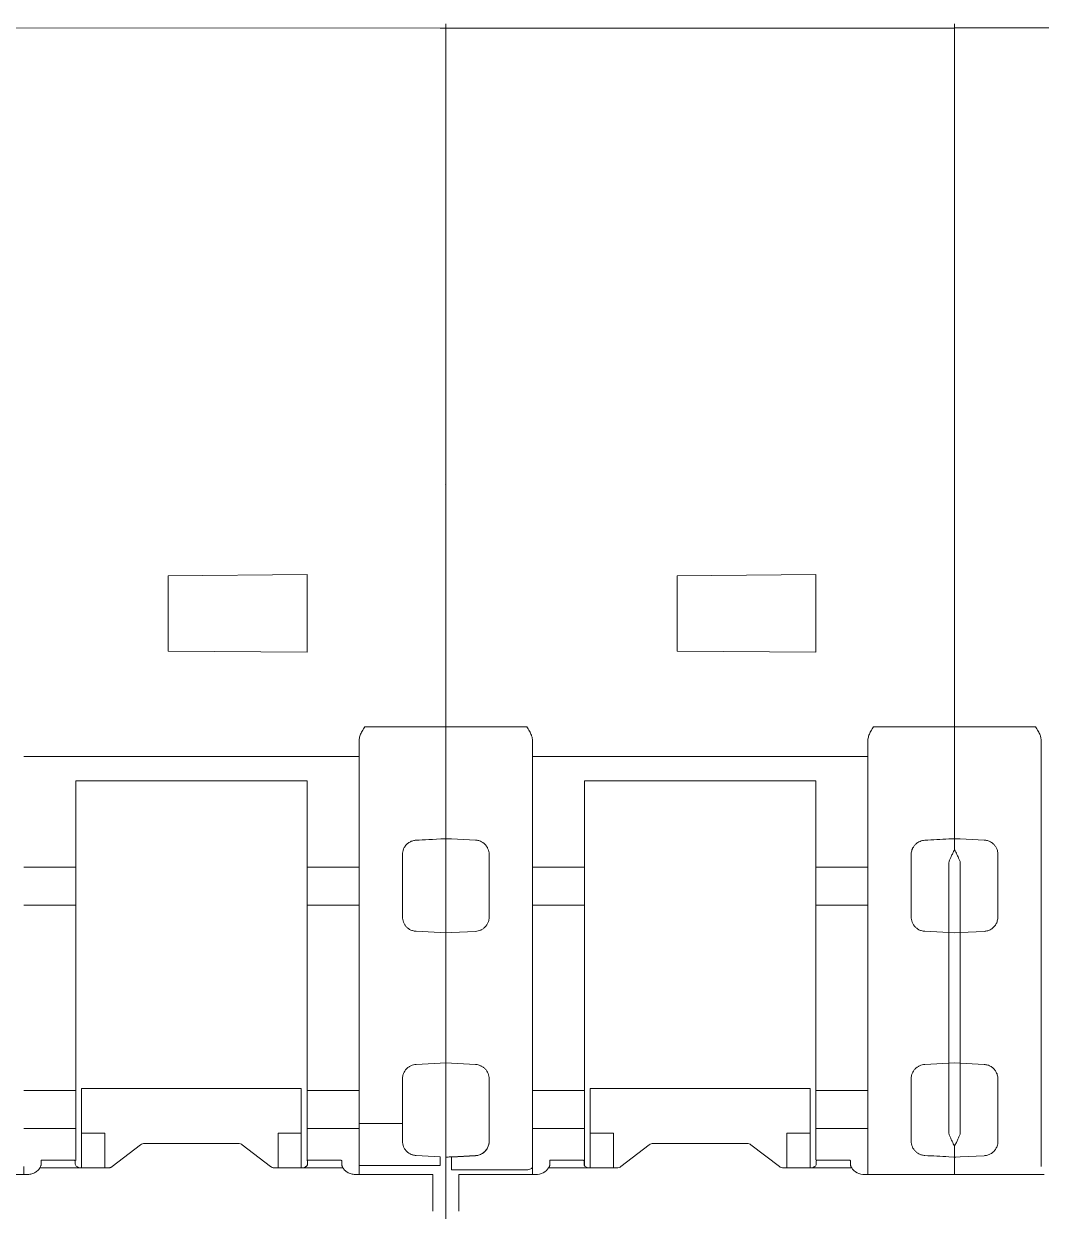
# Model space of a CAD drawing. Header units: millimetres. Extents: x 4137 to 6698, y 1400 to 3585.
# Drawn here: x 4396.55 to 4431.75, y 2351.55 to 2392.63 of the extents above; entities that cross this region are included whole.
import ezdxf

# ---------------------------------------------------------------- set-up
doc = ezdxf.new("R2010")
doc.units = ezdxf.units.MM
doc.layers.add('000-PI-Oprema', color=30, linetype='Continuous', lineweight=5)

msp = doc.modelspace()

# ---------------------------------------------------------------- linework, layer by layer
at = {"layer": '000-PI-Oprema', "color": 0, "lineweight": 0}
for p, q in [((4411.148, 2392.628), (4411.148, 2368.461)), ((4411.148, 2368.311), (4411.148, 2392.628)), ((4428.748, 2392.628), (4428.748, 2392.478)), ((4410.948, 2392.478), (4393.548, 2392.483)), ((4410.948, 2392.478), (4411.148, 2392.478)), ((4428.548, 2392.478), (4411.148, 2392.478)), ((4428.748, 2392.478), (4428.548, 2392.478)), ((4446.148, 2392.478), (4428.748, 2392.483)), ((4428.748, 2392.478), (4428.748, 2368.311)), ((4411.148, 2387.778), (4411.153, 2387.778)), ((4411.143, 2387.573), (4411.148, 2387.578)), ((4411.148, 2386.028), (4411.143, 2386.028)), ((4411.148, 2385.428), (4411.143, 2385.433)), ((4411.153, 2385.433), (4411.148, 2385.428)), ((4411.148, 2378.326), (4411.146, 2378.331)), ((4411.148, 2378.028), (4411.153, 2378.023)), ((4411.143, 2376.692), (4411.148, 2376.678)), ((4411.148, 2376.778), (4411.153, 2376.792)), ((4401.548, 2373.528), (4406.348, 2373.57)), ((4401.548, 2370.928), (4401.548, 2373.528)), ((4406.348, 2373.57), (4406.348, 2370.887)), ((4419.148, 2373.528), (4423.948, 2373.57)), ((4419.148, 2370.928), (4419.148, 2373.528)), ((4423.948, 2373.57), (4423.948, 2370.887)), ((4406.348, 2370.887), (4401.548, 2370.928)), ((4423.948, 2370.887), (4419.148, 2370.928)), ((4408.348, 2368.311), (4410.948, 2368.311)), ((4410.948, 2368.311), (4411.148, 2368.311)), ((4411.348, 2368.311), (4411.148, 2368.311)), ((4411.348, 2368.311), (4413.948, 2368.311)), ((4425.948, 2368.311), (4428.548, 2368.311)), ((4428.748, 2368.311), (4428.548, 2368.311)), ((4428.748, 2368.311), (4428.748, 2367.07)), ((4428.948, 2368.311), (4428.748, 2368.311)), ((4428.948, 2368.311), (4431.548, 2368.311)), ((4408.148, 2367.28), (4396.548, 2367.28)), ((4414.148, 2367.28), (4425.748, 2367.28)), ((4428.748, 2367.07), (4428.748, 2364.436)), ((4398.348, 2365.61), (4398.348, 2366.434)), ((4406.348, 2366.434), (4398.348, 2366.434)), ((4406.348, 2366.434), (4406.348, 2365.61)), ((4415.948, 2366.434), (4423.948, 2366.434)), ((4398.348, 2365.61), (4398.348, 2363.445)), ((4406.348, 2363.445), (4406.348, 2365.61)), ((4411.193, 2364.435), (4411.165, 2364.436)), ((4411.348, 2364.43), (4411.193, 2364.435)), ((4412.174, 2364.389), (4411.348, 2364.432)), ((4411.348, 2364.43), (4411.348, 2364.432)), ((4412.174, 2364.383), (4412.174, 2364.389)), ((4428.548, 2364.425), (4428.728, 2364.434)), ((4428.793, 2364.435), (4428.765, 2364.436)), ((4428.948, 2364.43), (4428.793, 2364.435)), ((4429.774, 2364.389), (4428.948, 2364.432)), ((4429.774, 2364.389), (4429.774, 2364.383)), ((4411.148, 2361.176), (4411.148, 2364.053)), ((4411.148, 2364.052), (4411.148, 2361.178)), ((4396.548, 2363.445), (4398.348, 2363.445)), ((4398.348, 2363.445), (4398.348, 2362.135)), ((4406.348, 2362.135), (4406.348, 2363.445)), ((4406.348, 2363.445), (4408.148, 2363.445)), ((4414.148, 2363.445), (4415.948, 2363.445)), ((4425.748, 2363.445), (4423.948, 2363.445)), ((4428.548, 2363.616), (4428.548, 2361.189)), ((4428.948, 2361.187), (4428.948, 2363.618)), ((4398.348, 2362.135), (4396.548, 2362.135)), ((4398.348, 2362.135), (4398.348, 2355.722)), ((4406.348, 2355.722), (4406.348, 2362.135)), ((4408.148, 2362.135), (4406.348, 2362.135)), ((4414.148, 2362.135), (4415.948, 2362.135)), ((4423.948, 2362.135), (4425.748, 2362.135)), ((4410.122, 2361.232), (4410.948, 2361.189)), ((4410.948, 2361.189), (4411.148, 2361.178)), ((4411.148, 2361.176), (4411.348, 2361.187)), ((4411.348, 2361.187), (4412.174, 2361.23)), ((4428.548, 2361.189), (4427.722, 2361.232)), ((4428.548, 2361.189), (4428.748, 2361.178)), ((4428.948, 2361.187), (4428.748, 2361.176)), ((4429.774, 2361.23), (4428.948, 2361.187)), ((4410.948, 2356.668), (4410.122, 2356.625)), ((4411.148, 2356.679), (4410.948, 2356.668)), ((4411.348, 2356.67), (4411.148, 2356.68)), ((4411.148, 2355.628), (4411.148, 2356.68)), ((4411.148, 2356.679), (4411.148, 2355.505)), ((4412.174, 2356.627), (4411.348, 2356.67)), ((4427.722, 2356.625), (4428.548, 2356.668)), ((4428.748, 2356.679), (4428.548, 2356.668)), ((4428.548, 2356.668), (4428.548, 2354.24)), ((4428.748, 2356.68), (4428.948, 2356.67)), ((4428.948, 2356.67), (4429.774, 2356.627)), ((4428.948, 2354.239), (4428.948, 2356.67)), ((4396.548, 2355.722), (4398.348, 2355.722)), ((4398.348, 2355.722), (4398.348, 2354.412)), ((4398.548, 2354.248), (4398.548, 2355.799)), ((4398.548, 2355.799), (4406.148, 2355.799)), ((4406.148, 2355.799), (4406.148, 2354.248)), ((4406.348, 2355.8), (4406.343, 2355.8)), ((4406.348, 2354.412), (4406.348, 2355.722)), ((4406.348, 2355.722), (4408.148, 2355.722)), ((4414.148, 2355.722), (4415.948, 2355.722)), ((4416.148, 2355.799), (4416.148, 2354.248)), ((4423.748, 2355.799), (4416.148, 2355.799)), ((4423.748, 2354.248), (4423.748, 2355.799)), ((4425.748, 2355.722), (4423.948, 2355.722)), ((4398.348, 2354.412), (4396.548, 2354.412)), ((4398.348, 2354.412), (4398.348, 2353.308)), ((4406.348, 2353.287), (4406.348, 2354.412)), ((4406.348, 2354.412), (4408.148, 2354.412)), ((4409.648, 2354.578), (4408.148, 2354.578)), ((4415.948, 2354.412), (4414.148, 2354.412)), ((4415.948, 2353.128), (4415.948, 2354.412)), ((4423.948, 2353.321), (4423.948, 2354.412)), ((4423.948, 2354.412), (4425.748, 2354.412)), ((4398.548, 2354.248), (4399.348, 2354.248)), ((4398.548, 2353.046), (4398.548, 2354.248)), ((4399.348, 2354.248), (4399.348, 2353.046)), ((4405.348, 2354.248), (4406.148, 2354.248)), ((4405.348, 2353.046), (4405.348, 2354.248)), ((4406.148, 2354.248), (4406.148, 2353.046)), ((4416.948, 2354.248), (4416.148, 2354.248)), ((4416.148, 2353.046), (4416.148, 2354.248)), ((4416.948, 2353.046), (4416.948, 2354.248)), ((4423.748, 2354.248), (4422.948, 2354.248)), ((4422.948, 2353.046), (4422.948, 2354.248)), ((4423.748, 2354.248), (4423.748, 2353.046)), ((4399.606, 2353.091), (4400.589, 2353.844)), ((4400.731, 2353.889), (4403.965, 2353.889)), ((4404.106, 2353.844), (4405.089, 2353.091)), ((4417.206, 2353.091), (4418.189, 2353.844)), ((4418.331, 2353.889), (4421.565, 2353.889)), ((4421.706, 2353.844), (4422.689, 2353.091)), ((4397.147, 2353.223), (4397.147, 2353.302)), ((4398.131, 2353.319), (4397.347, 2353.319)), ((4398.331, 2353.302), (4398.331, 2353.223)), ((4406.365, 2353.223), (4406.365, 2353.302)), ((4407.348, 2353.319), (4406.565, 2353.319)), ((4407.548, 2353.302), (4407.548, 2353.223)), ((4408.148, 2352.828), (4408.148, 2353.251)), ((4410.122, 2353.475), (4410.948, 2353.432)), ((4411.165, 2353.42), (4412.174, 2353.473)), ((4411.348, 2353.424), (4411.348, 2353.426)), ((4412.174, 2353.468), (4412.174, 2353.473)), ((4414.747, 2353.223), (4414.747, 2353.302)), ((4415.731, 2353.319), (4414.947, 2353.319)), ((4415.931, 2353.302), (4415.931, 2353.223)), ((4423.965, 2353.302), (4423.965, 2353.223)), ((4424.948, 2353.319), (4424.165, 2353.319)), ((4425.148, 2353.302), (4425.148, 2353.223)), ((4425.748, 2352.828), (4425.748, 2353.251)), ((4428.728, 2353.422), (4428.548, 2353.432)), ((4428.748, 2353.421), (4428.748, 2352.817)), ((4428.793, 2353.421), (4428.948, 2353.426)), ((4428.948, 2353.424), (4429.774, 2353.468)), ((4428.948, 2353.426), (4428.948, 2353.424)), ((4390.448, 2352.817), (4396.647, 2352.817)), ((4396.548, 2353.099), (4396.548, 2352.817)), ((4397.106, 2353.046), (4398.531, 2353.046)), ((4399.465, 2353.046), (4398.531, 2353.046)), ((4406.165, 2353.046), (4405.231, 2353.046)), ((4407.59, 2353.046), (4406.165, 2353.046)), ((4408.048, 2352.817), (4410.698, 2352.817)), ((4410.948, 2353.132), (4408.148, 2353.132)), ((4410.698, 2352.817), (4410.698, 2352.204)), ((4413.948, 2352.977), (4411.348, 2352.977)), ((4411.598, 2352.204), (4411.598, 2352.817)), ((4411.598, 2352.817), (4414.247, 2352.817)), ((4414.148, 2353.099), (4414.148, 2352.817)), ((4416.131, 2353.046), (4414.706, 2353.046)), ((4416.131, 2353.046), (4417.065, 2353.046)), ((4422.831, 2353.046), (4423.765, 2353.046)), ((4425.19, 2353.046), (4423.765, 2353.046)), ((4425.648, 2352.817), (4431.847, 2352.817))]:
    msp.add_line(p, q, dxfattribs=at)
at = {"layer": '000-PI-Oprema', "color": 0, "lineweight": 0, "flags": 128}
msp.add_lwpolyline([(4414.148, 2353.099), (4414.144, 2353.075), (4414.132, 2353.052), (4414.114, 2353.031), (4414.089, 2353.013), (4414.059, 2352.997), (4414.024, 2352.986), (4413.987, 2352.979), (4413.948, 2352.977)], dxfattribs=at)
at = {"layer": '000-PI-Oprema', "color": 0, "lineweight": 0}
for points, knots in [([(4411.148, 2392.628), (4411.148, 2392.627), (4411.148, 2392.626), (4411.148, 2392.61), (4411.148, 2392.582), (4411.148, 2392.538), (4411.148, 2392.498), (4411.148, 2392.478)], [0, 0, 0, 0, 0.169382, 0.332374, 0.500748, 0.7482, 1, 1, 1, 1]), ([(4428.748, 2392.578), (4428.748, 2392.574), (4428.748, 2392.569), (4428.748, 2392.5), (4428.748, 2392.483)], [0, 0, 0, 0, 0.751055, 1, 1, 1, 1]), ([(4408.148, 2367.821), (4408.149, 2367.842), (4408.151, 2367.886), (4408.165, 2367.952), (4408.187, 2368.018), (4408.216, 2368.085), (4408.267, 2368.184), (4408.314, 2368.259), (4408.348, 2368.311)], [0, 0, 0, 0, 0.117336, 0.242611, 0.377617, 0.505972, 0.652001, 1, 1, 1, 1]), ([(4411.148, 2368.311), (4411.148, 2368.279), (4411.148, 2368.215), (4411.148, 2368.119), (4411.148, 2368.024), (4411.148, 2367.897), (4411.148, 2367.741), (4411.148, 2367.565), (4411.148, 2367.405), (4411.148, 2367.268), (4411.148, 2367.152), (4411.148, 2367.097), (4411.148, 2367.07)], [0, 0, 0, 0, 0.061391, 0.122427, 0.18342, 0.24468, 0.372209, 0.500076, 0.627605, 0.755472, 0.877481, 1, 1, 1, 1]), ([(4411.148, 2367.07), (4411.148, 2367.083), (4411.148, 2367.109), (4411.148, 2367.157), (4411.148, 2367.209), (4411.148, 2367.289), (4411.148, 2367.405), (4411.148, 2367.564), (4411.148, 2367.741), (4411.148, 2367.927), (4411.148, 2368.118), (4411.148, 2368.247), (4411.148, 2368.311)], [0, 0, 0, 0, 0.061391, 0.122427, 0.18342, 0.24468, 0.372209, 0.500076, 0.627605, 0.755472, 0.877481, 1, 1, 1, 1]), ([(4413.948, 2368.311), (4413.981, 2368.259), (4414.028, 2368.184), (4414.08, 2368.085), (4414.113, 2368.007), (4414.141, 2367.921), (4414.146, 2367.853), (4414.148, 2367.821)], [0, 0, 0, 0, 0.350015, 0.493309, 0.624855, 0.821183, 1, 1, 1, 1]), ([(4425.748, 2367.821), (4425.749, 2367.842), (4425.751, 2367.886), (4425.765, 2367.952), (4425.787, 2368.018), (4425.816, 2368.086), (4425.867, 2368.184), (4425.914, 2368.259), (4425.948, 2368.311)], [0, 0, 0, 0, 0.117446, 0.242847, 0.378002, 0.506391, 0.652474, 1, 1, 1, 1]), ([(4431.548, 2368.311), (4431.581, 2368.258), (4431.628, 2368.184), (4431.68, 2368.084), (4431.713, 2368.007), (4431.741, 2367.92), (4431.746, 2367.853), (4431.748, 2367.821)], [0, 0, 0, 0, 0.350596, 0.493868, 0.625405, 0.821427, 1, 1, 1, 1]), ([(4408.148, 2367.667), (4408.148, 2367.677), (4408.148, 2367.696), (4408.148, 2367.733), (4408.148, 2367.774), (4408.148, 2367.806), (4408.148, 2367.821)], [0, 0, 0, 0, 0.251193, 0.5, 0.748807, 1, 1, 1, 1]), ([(4408.148, 2364.606), (4408.148, 2364.689), (4408.148, 2364.856), (4408.148, 2365.097), (4408.148, 2365.332), (4408.148, 2365.559), (4408.148, 2365.779), (4408.148, 2365.992), (4408.148, 2366.198), (4408.148, 2366.462), (4408.148, 2366.771), (4408.148, 2367.108), (4408.148, 2367.411), (4408.148, 2367.582), (4408.148, 2367.667)], [0, 0, 0, 0, 0.062754, 0.125301, 0.187708, 0.250043, 0.312375, 0.374772, 0.437302, 0.500033, 0.625237, 0.749935, 0.874674, 1, 1, 1, 1]), ([(4414.148, 2367.667), (4414.148, 2367.627), (4414.148, 2367.546), (4414.148, 2367.415), (4414.148, 2367.275), (4414.148, 2367.128), (4414.148, 2366.972), (4414.148, 2366.807), (4414.148, 2366.635), (4414.148, 2366.394), (4414.148, 2366.076), (4414.148, 2365.664), (4414.148, 2365.227), (4414.148, 2364.914), (4414.148, 2364.757)], [0, 0, 0, 0, 0.062736, 0.125281, 0.187695, 0.250043, 0.312387, 0.374792, 0.437318, 0.500031, 0.625212, 0.749931, 0.874692, 1, 1, 1, 1]), ([(4425.748, 2367.667), (4425.748, 2367.677), (4425.748, 2367.696), (4425.748, 2367.733), (4425.748, 2367.774), (4425.748, 2367.806), (4425.748, 2367.821)], [0, 0, 0, 0, 0.251193, 0.5, 0.748807, 1, 1, 1, 1]), ([(4425.748, 2364.606), (4425.748, 2364.689), (4425.748, 2364.856), (4425.748, 2365.097), (4425.748, 2365.332), (4425.748, 2365.559), (4425.748, 2365.779), (4425.748, 2365.992), (4425.748, 2366.198), (4425.748, 2366.462), (4425.748, 2366.771), (4425.748, 2367.108), (4425.748, 2367.411), (4425.748, 2367.582), (4425.748, 2367.667)], [0, 0, 0, 0, 0.062754, 0.125301, 0.187708, 0.250043, 0.312375, 0.374772, 0.437302, 0.500033, 0.625237, 0.749935, 0.874674, 1, 1, 1, 1]), ([(4431.748, 2367.821), (4431.748, 2367.806), (4431.748, 2367.774), (4431.748, 2367.733), (4431.748, 2367.696), (4431.748, 2367.677), (4431.748, 2367.667)], [0, 0, 0, 0, 0.251193, 0.5, 0.748807, 1, 1, 1, 1]), ([(4431.748, 2367.667), (4431.748, 2367.627), (4431.748, 2367.546), (4431.748, 2367.415), (4431.748, 2367.275), (4431.748, 2367.128), (4431.748, 2366.972), (4431.748, 2366.807), (4431.748, 2366.635), (4431.748, 2366.394), (4431.748, 2366.076), (4431.748, 2365.664), (4431.748, 2365.227), (4431.748, 2364.914), (4431.748, 2364.757)], [0, 0, 0, 0, 0.062736, 0.125281, 0.187695, 0.250043, 0.312387, 0.374792, 0.437318, 0.500031, 0.625212, 0.749931, 0.874692, 1, 1, 1, 1]), ([(4411.148, 2367.07), (4411.148, 2367.033), (4411.148, 2366.959), (4411.148, 2366.839), (4411.148, 2366.713), (4411.148, 2366.579), (4411.148, 2366.437), (4411.148, 2366.288), (4411.148, 2366.132), (4411.148, 2365.914), (4411.148, 2365.626), (4411.148, 2365.254), (4411.148, 2364.858), (4411.148, 2364.576), (4411.148, 2364.434)], [0, 0, 0, 0, 0.062728, 0.125272, 0.18769, 0.250045, 0.312396, 0.374803, 0.437328, 0.500029, 0.625194, 0.749922, 0.874696, 1, 1, 1, 1]), ([(4411.148, 2364.436), (4411.148, 2364.507), (4411.148, 2364.65), (4411.148, 2364.856), (4411.148, 2365.057), (4411.148, 2365.252), (4411.148, 2365.44), (4411.148, 2365.623), (4411.148, 2365.799), (4411.148, 2366.026), (4411.148, 2366.292), (4411.148, 2366.582), (4411.148, 2366.845), (4411.148, 2366.995), (4411.148, 2367.07)], [0, 0, 0, 0, 0.062728, 0.125271, 0.18769, 0.250045, 0.312396, 0.374804, 0.437328, 0.500029, 0.625194, 0.749922, 0.874696, 1, 1, 1, 1]), ([(4415.948, 2366.434), (4415.948, 2366.393), (4415.948, 2366.31), (4415.948, 2366.192), (4415.948, 2366.079), (4415.948, 2365.936), (4415.948, 2365.771), (4415.948, 2365.663), (4415.948, 2365.61)], [0, 0, 0, 0, 0.125424, 0.250193, 0.374902, 0.500146, 0.749703, 1, 1, 1, 1]), ([(4423.948, 2365.61), (4423.948, 2365.636), (4423.948, 2365.688), (4423.948, 2365.776), (4423.948, 2365.87), (4423.948, 2366.005), (4423.948, 2366.189), (4423.948, 2366.353), (4423.948, 2366.434)], [0, 0, 0, 0, 0.125424, 0.250193, 0.374902, 0.500146, 0.749703, 1, 1, 1, 1]), ([(4423.948, 2363.445), (4423.948, 2363.516), (4423.948, 2363.658), (4423.948, 2363.864), (4423.948, 2364.065), (4423.948, 2364.261), (4423.948, 2364.451), (4423.948, 2364.697), (4423.948, 2364.989), (4423.948, 2365.317), (4423.948, 2365.512), (4423.948, 2365.61)], [0, 0, 0, 0, 0.083508, 0.166833, 0.25006, 0.333277, 0.416572, 0.500032, 0.666688, 0.83311, 1, 1, 1, 1]), ([(4414.148, 2364.757), (4414.148, 2364.693), (4414.148, 2364.566), (4414.148, 2364.367), (4414.148, 2364.165), (4414.148, 2363.957), (4414.148, 2363.745), (4414.148, 2363.528), (4414.148, 2363.306), (4414.148, 2363.155), (4414.148, 2363.08)], [0, 0, 0, 0, 0.12575, 0.250858, 0.375537, 0.5, 0.624463, 0.749142, 0.87425, 1, 1, 1, 1]), ([(4431.748, 2364.757), (4431.748, 2364.693), (4431.748, 2364.566), (4431.748, 2364.367), (4431.748, 2364.165), (4431.748, 2363.957), (4431.748, 2363.745), (4431.748, 2363.528), (4431.748, 2363.306), (4431.748, 2363.155), (4431.748, 2363.08)], [0, 0, 0, 0, 0.12575, 0.250858, 0.375537, 0.5, 0.624463, 0.749142, 0.87425, 1, 1, 1, 1]), ([(4408.148, 2363.212), (4408.148, 2363.283), (4408.148, 2363.425), (4408.148, 2363.633), (4408.148, 2363.837), (4408.148, 2364.037), (4408.148, 2364.231), (4408.148, 2364.422), (4408.148, 2364.544), (4408.148, 2364.606)], [0, 0, 0, 0, 0.143512, 0.28637, 0.428834, 0.571166, 0.71363, 0.856488, 1, 1, 1, 1]), ([(4410.122, 2364.382), (4410.103, 2364.38), (4410.066, 2364.377), (4410.01, 2364.364), (4409.954, 2364.345), (4409.9, 2364.318), (4409.847, 2364.284), (4409.792, 2364.237), (4409.735, 2364.17), (4409.686, 2364.083), (4409.654, 2363.984), (4409.65, 2363.916), (4409.648, 2363.882)], [0, 0, 0, 0, 0.067869, 0.138425, 0.211987, 0.288836, 0.369219, 0.453352, 0.573685, 0.721104, 0.860335, 1, 1, 1, 1]), ([(4412.174, 2364.389), (4412.193, 2364.388), (4412.232, 2364.384), (4412.289, 2364.371), (4412.355, 2364.347), (4412.427, 2364.309), (4412.5, 2364.249), (4412.563, 2364.175), (4412.61, 2364.088), (4412.642, 2363.993), (4412.646, 2363.925), (4412.648, 2363.891)], [0, 0, 0, 0, 0.071618, 0.143308, 0.216363, 0.334035, 0.455285, 0.587191, 0.721903, 0.860899, 1, 1, 1, 1]), ([(4425.748, 2363.212), (4425.748, 2363.283), (4425.748, 2363.425), (4425.748, 2363.633), (4425.748, 2363.837), (4425.748, 2364.037), (4425.748, 2364.231), (4425.748, 2364.422), (4425.748, 2364.544), (4425.748, 2364.606)], [0, 0, 0, 0, 0.143512, 0.28637, 0.428834, 0.571166, 0.71363, 0.856488, 1, 1, 1, 1]), ([(4427.248, 2363.882), (4427.249, 2363.905), (4427.25, 2363.95), (4427.264, 2364.017), (4427.29, 2364.09), (4427.333, 2364.168), (4427.396, 2364.242), (4427.47, 2364.302), (4427.55, 2364.344), (4427.635, 2364.373), (4427.693, 2364.379), (4427.722, 2364.382)], [0, 0, 0, 0, 0.093221, 0.185813, 0.279137, 0.41434, 0.546905, 0.668022, 0.785627, 0.893606, 1, 1, 1, 1]), ([(4430.248, 2363.891), (4430.247, 2363.914), (4430.245, 2363.959), (4430.231, 2364.025), (4430.205, 2364.098), (4430.163, 2364.175), (4430.093, 2364.257), (4430.001, 2364.327), (4429.89, 2364.375), (4429.811, 2364.385), (4429.774, 2364.389)], [0, 0, 0, 0, 0.092601, 0.18543, 0.278489, 0.413813, 0.545287, 0.709927, 0.860804, 1, 1, 1, 1]), ([(4409.648, 2363.882), (4409.648, 2363.817), (4409.648, 2363.685), (4409.648, 2363.484), (4409.648, 2363.347), (4409.648, 2363.279)], [0, 0, 0, 0, 0.333419, 0.666581, 1, 1, 1, 1]), ([(4428.548, 2363.616), (4428.56, 2363.648), (4428.588, 2363.717), (4428.634, 2363.823), (4428.688, 2363.94), (4428.727, 2364.013), (4428.748, 2364.052)], [0, 0, 0, 0, 0.193415, 0.424448, 0.693252, 1, 1, 1, 1]), ([(4428.948, 2363.618), (4428.935, 2363.65), (4428.91, 2363.713), (4428.871, 2363.804), (4428.831, 2363.891), (4428.79, 2363.976), (4428.762, 2364.027), (4428.748, 2364.053)], [0, 0, 0, 0, 0.194202, 0.390464, 0.589612, 0.792498, 1, 1, 1, 1]), ([(4415.948, 2363.445), (4415.948, 2363.396), (4415.948, 2363.298), (4415.948, 2363.082), (4415.948, 2362.843), (4415.948, 2362.598), (4415.948, 2362.378), (4415.948, 2362.213), (4415.948, 2362.157), (4415.948, 2362.135)], [0, 0, 0, 0, 0.150243, 0.300485, 0.450729, 0.600973, 0.751216, 0.901461, 1, 1, 1, 1]), ([(4423.948, 2363.445), (4423.948, 2363.396), (4423.948, 2363.298), (4423.948, 2363.082), (4423.948, 2362.843), (4423.948, 2362.598), (4423.948, 2362.378), (4423.948, 2362.213), (4423.948, 2362.157), (4423.948, 2362.135)], [0, 0, 0, 0, 0.150243, 0.300485, 0.450729, 0.600973, 0.751216, 0.901461, 1, 1, 1, 1]), ([(4408.148, 2354.645), (4408.148, 2354.759), (4408.148, 2354.987), (4408.148, 2355.332), (4408.148, 2355.68), (4408.148, 2356.031), (4408.148, 2356.384), (4408.148, 2356.981), (4408.148, 2357.828), (4408.148, 2358.928), (4408.148, 2360.028), (4408.148, 2360.995), (4408.148, 2361.827), (4408.148, 2362.527), (4408.148, 2362.983), (4408.148, 2363.212)], [0, 0, 0, 0, 0.041431, 0.082793, 0.124119, 0.165441, 0.206793, 0.248207, 0.374079, 0.500012, 0.625883, 0.751817, 0.834548, 0.917188, 1, 1, 1, 1]), ([(4409.648, 2363.279), (4409.648, 2363.177), (4409.648, 2362.974), (4409.648, 2362.667), (4409.648, 2362.357), (4409.648, 2362.046), (4409.648, 2361.836), (4409.648, 2361.731)], [0, 0, 0, 0, 0.200123, 0.400061, 0.599939, 0.799877, 1, 1, 1, 1]), ([(4412.648, 2361.73), (4412.648, 2361.849), (4412.648, 2362.088), (4412.648, 2362.443), (4412.648, 2362.796), (4412.648, 2363.028), (4412.648, 2363.145)], [0, 0, 0, 0, 0.2501, 0.5, 0.7499, 1, 1, 1, 1]), ([(4414.148, 2363.08), (4414.148, 2362.969), (4414.148, 2362.748), (4414.148, 2362.412), (4414.148, 2362.074), (4414.148, 2361.734), (4414.148, 2361.392), (4414.148, 2360.813), (4414.148, 2359.993), (4414.148, 2358.929), (4414.148, 2357.864), (4414.148, 2356.928), (4414.148, 2356.122), (4414.148, 2355.443), (4414.148, 2354.999), (4414.148, 2354.777)], [0, 0, 0, 0, 0.041447, 0.082829, 0.124176, 0.16552, 0.206891, 0.248321, 0.374134, 0.500011, 0.625824, 0.751702, 0.834467, 0.91715, 1, 1, 1, 1]), ([(4425.748, 2354.645), (4425.748, 2354.759), (4425.748, 2354.987), (4425.748, 2355.332), (4425.748, 2355.68), (4425.748, 2356.031), (4425.748, 2356.384), (4425.748, 2356.981), (4425.748, 2357.828), (4425.748, 2358.928), (4425.748, 2360.028), (4425.748, 2360.995), (4425.748, 2361.827), (4425.748, 2362.527), (4425.748, 2362.983), (4425.748, 2363.212)], [0, 0, 0, 0, 0.041431, 0.082793, 0.124119, 0.165441, 0.206793, 0.248207, 0.374079, 0.500012, 0.625883, 0.751817, 0.834548, 0.917188, 1, 1, 1, 1]), ([(4431.748, 2363.08), (4431.748, 2362.969), (4431.748, 2362.748), (4431.748, 2362.412), (4431.748, 2362.074), (4431.748, 2361.734), (4431.748, 2361.392), (4431.748, 2360.813), (4431.748, 2359.993), (4431.748, 2358.929), (4431.748, 2357.864), (4431.748, 2356.928), (4431.748, 2356.122), (4431.748, 2355.443), (4431.748, 2354.999), (4431.748, 2354.777)], [0, 0, 0, 0, 0.041447, 0.082829, 0.124176, 0.16552, 0.206891, 0.248321, 0.374134, 0.500011, 0.625824, 0.751702, 0.834467, 0.91715, 1, 1, 1, 1]), ([(4415.948, 2362.135), (4415.948, 2362.051), (4415.948, 2361.884), (4415.948, 2361.629), (4415.948, 2361.372), (4415.948, 2361.112), (4415.948, 2360.849), (4415.948, 2360.402), (4415.948, 2359.762), (4415.948, 2358.929), (4415.948, 2358.095), (4415.948, 2357.366), (4415.948, 2356.744), (4415.948, 2356.225), (4415.948, 2355.89), (4415.948, 2355.722)], [0, 0, 0, 0, 0.041319, 0.082538, 0.123706, 0.164869, 0.206076, 0.247373, 0.373654, 0.500018, 0.626299, 0.752662, 0.835118, 0.917437, 1, 1, 1, 1]), ([(4423.948, 2362.135), (4423.948, 2361.127), (4423.948, 2360.028), (4423.948, 2357.829), (4423.948, 2356.73), (4423.948, 2355.722)], [0, 0, 0, 0, 0.5, 0.5, 1, 1, 1, 1]), ([(4410.122, 2361.232), (4410.101, 2361.234), (4410.059, 2361.238), (4409.998, 2361.253), (4409.929, 2361.279), (4409.856, 2361.321), (4409.784, 2361.384), (4409.725, 2361.458), (4409.681, 2361.544), (4409.653, 2361.636), (4409.649, 2361.699), (4409.648, 2361.731)], [0, 0, 0, 0, 0.082209, 0.16366, 0.245689, 0.369303, 0.493372, 0.618767, 0.744744, 0.872104, 1, 1, 1, 1]), ([(4412.648, 2361.73), (4412.647, 2361.708), (4412.645, 2361.666), (4412.633, 2361.603), (4412.61, 2361.532), (4412.57, 2361.457), (4412.511, 2361.382), (4412.439, 2361.319), (4412.357, 2361.273), (4412.268, 2361.24), (4412.205, 2361.234), (4412.174, 2361.23)], [0, 0, 0, 0, 0.085507, 0.170147, 0.255273, 0.381189, 0.506725, 0.630753, 0.754527, 0.877113, 1, 1, 1, 1]), ([(4427.722, 2361.232), (4427.701, 2361.234), (4427.659, 2361.238), (4427.598, 2361.253), (4427.529, 2361.279), (4427.456, 2361.321), (4427.384, 2361.384), (4427.325, 2361.458), (4427.281, 2361.544), (4427.253, 2361.636), (4427.249, 2361.699), (4427.248, 2361.731)], [0, 0, 0, 0, 0.082209, 0.16366, 0.245689, 0.369303, 0.493372, 0.618767, 0.744744, 0.872104, 1, 1, 1, 1]), ([(4429.774, 2361.23), (4429.794, 2361.232), (4429.835, 2361.236), (4429.896, 2361.251), (4429.955, 2361.273), (4430.011, 2361.303), (4430.063, 2361.339), (4430.122, 2361.394), (4430.183, 2361.475), (4430.237, 2361.593), (4430.244, 2361.682), (4430.248, 2361.73)], [0, 0, 0, 0, 0.080411, 0.161533, 0.243405, 0.326066, 0.409552, 0.493901, 0.642123, 0.810797, 1, 1, 1, 1]), ([(4411.148, 2361.178), (4411.148, 2361.072), (4411.148, 2360.86), (4411.148, 2360.54), (4411.148, 2360.219), (4411.148, 2359.897), (4411.148, 2359.575), (4411.148, 2359.252), (4411.148, 2358.848), (4411.148, 2358.363), (4411.148, 2357.799), (4411.148, 2357.236), (4411.148, 2356.865), (4411.148, 2356.679)], [0, 0, 0, 0, 0.071572, 0.143012, 0.214372, 0.285701, 0.357051, 0.428472, 0.500015, 0.625079, 0.749917, 0.8748, 1, 1, 1, 1]), ([(4411.148, 2356.68), (4411.148, 2356.787), (4411.148, 2356.999), (4411.148, 2357.318), (4411.148, 2357.639), (4411.148, 2357.96), (4411.148, 2358.282), (4411.148, 2358.605), (4411.148, 2359.009), (4411.148, 2359.494), (4411.148, 2360.057), (4411.148, 2360.619), (4411.148, 2360.991), (4411.148, 2361.176)], [0, 0, 0, 0, 0.071572, 0.143012, 0.214372, 0.285701, 0.357051, 0.428472, 0.500015, 0.625079, 0.749917, 0.8748, 1, 1, 1, 1]), ([(4428.548, 2361.189), (4428.548, 2361.082), (4428.548, 2360.868), (4428.548, 2360.547), (4428.548, 2360.224), (4428.548, 2359.901), (4428.548, 2359.578), (4428.548, 2359.253), (4428.548, 2358.847), (4428.548, 2358.36), (4428.548, 2357.794), (4428.548, 2357.229), (4428.548, 2356.855), (4428.548, 2356.668)], [0, 0, 0, 0, 0.071556, 0.142997, 0.214365, 0.285706, 0.357065, 0.428486, 0.500013, 0.625062, 0.749916, 0.874816, 1, 1, 1, 1]), ([(4409.648, 2356.125), (4409.648, 2356.147), (4409.65, 2356.189), (4409.663, 2356.252), (4409.686, 2356.323), (4409.725, 2356.398), (4409.784, 2356.473), (4409.856, 2356.536), (4409.938, 2356.582), (4410.028, 2356.615), (4410.09, 2356.621), (4410.122, 2356.625)], [0, 0, 0, 0, 0.085573, 0.170275, 0.255463, 0.381339, 0.506835, 0.630803, 0.754517, 0.877108, 1, 1, 1, 1]), ([(4412.174, 2356.627), (4412.195, 2356.625), (4412.237, 2356.621), (4412.298, 2356.606), (4412.366, 2356.579), (4412.439, 2356.537), (4412.511, 2356.475), (4412.571, 2356.4), (4412.614, 2356.315), (4412.643, 2356.223), (4412.646, 2356.159), (4412.648, 2356.127)], [0, 0, 0, 0, 0.082205, 0.163652, 0.245679, 0.369354, 0.493482, 0.618917, 0.744935, 0.872201, 1, 1, 1, 1]), ([(4427.248, 2356.125), (4427.248, 2356.147), (4427.25, 2356.189), (4427.263, 2356.252), (4427.286, 2356.323), (4427.325, 2356.398), (4427.384, 2356.473), (4427.456, 2356.536), (4427.538, 2356.582), (4427.628, 2356.615), (4427.69, 2356.621), (4427.722, 2356.625)], [0, 0, 0, 0, 0.085573, 0.170275, 0.255463, 0.381339, 0.506835, 0.630803, 0.754517, 0.877108, 1, 1, 1, 1]), ([(4430.248, 2356.127), (4430.247, 2356.152), (4430.245, 2356.199), (4430.229, 2356.267), (4430.207, 2356.328), (4430.178, 2356.383), (4430.146, 2356.432), (4430.094, 2356.492), (4430.013, 2356.557), (4429.898, 2356.611), (4429.815, 2356.621), (4429.774, 2356.627)], [0, 0, 0, 0, 0.097376, 0.189595, 0.276665, 0.358598, 0.435408, 0.507112, 0.674555, 0.83875, 1, 1, 1, 1]), ([(4409.648, 2356.125), (4409.648, 2356.021), (4409.648, 2355.811), (4409.648, 2355.5), (4409.648, 2355.19), (4409.648, 2354.882), (4409.648, 2354.679), (4409.648, 2354.578)], [0, 0, 0, 0, 0.200123, 0.400061, 0.599939, 0.799877, 1, 1, 1, 1]), ([(4412.648, 2354.712), (4412.648, 2354.828), (4412.648, 2355.061), (4412.648, 2355.414), (4412.648, 2355.769), (4412.648, 2356.008), (4412.648, 2356.127)], [0, 0, 0, 0, 0.2501, 0.5, 0.7499, 1, 1, 1, 1]), ([(4411.148, 2353.803), (4411.148, 2353.803), (4411.148, 2354.13), (4411.148, 2354.513), (4411.148, 2355.002), (4411.148, 2355.356), (4411.148, 2355.586), (4411.148, 2355.614), (4411.148, 2355.628)], [0, 0, 0, 0, 0.008736, 0.206989, 0.405242, 0.603494, 0.801747, 1, 1, 1, 1]), ([(4415.948, 2355.722), (4415.948, 2355.7), (4415.948, 2355.644), (4415.948, 2355.479), (4415.948, 2355.259), (4415.948, 2355.014), (4415.948, 2354.774), (4415.948, 2354.559), (4415.948, 2354.461), (4415.948, 2354.412)], [0, 0, 0, 0, 0.098539, 0.248784, 0.399027, 0.54927, 0.699515, 0.849757, 1, 1, 1, 1]), ([(4423.948, 2355.722), (4423.948, 2355.7), (4423.948, 2355.644), (4423.948, 2355.479), (4423.948, 2355.259), (4423.948, 2355.014), (4423.948, 2354.774), (4423.948, 2354.559), (4423.948, 2354.461), (4423.948, 2354.412)], [0, 0, 0, 0, 0.098539, 0.248784, 0.399027, 0.54927, 0.699515, 0.849757, 1, 1, 1, 1]), ([(4411.148, 2355.528), (4411.148, 2355.514), (4411.148, 2355.486), (4411.148, 2355.264), (4411.148, 2354.916), (4411.148, 2354.459), (4411.148, 2354.076), (4411.148, 2353.805)], [0, 0, 0, 0, 0.201961, 0.403921, 0.605881, 0.807842, 1, 1, 1, 1]), ([(4408.148, 2353.251), (4408.148, 2353.313), (4408.148, 2353.435), (4408.148, 2353.626), (4408.148, 2353.82), (4408.148, 2354.02), (4408.148, 2354.223), (4408.148, 2354.432), (4408.148, 2354.574), (4408.148, 2354.645)], [0, 0, 0, 0, 0.143512, 0.28637, 0.428834, 0.571166, 0.71363, 0.856488, 1, 1, 1, 1]), ([(4409.648, 2354.578), (4409.648, 2354.51), (4409.648, 2354.373), (4409.648, 2354.171), (4409.648, 2354.04), (4409.648, 2353.974)], [0, 0, 0, 0, 0.333419, 0.666581, 1, 1, 1, 1]), ([(4412.648, 2353.965), (4412.648, 2354.026), (4412.648, 2354.147), (4412.648, 2354.333), (4412.648, 2354.521), (4412.648, 2354.648), (4412.648, 2354.712)], [0, 0, 0, 0, 0.25014, 0.5, 0.74986, 1, 1, 1, 1]), ([(4414.148, 2354.777), (4414.148, 2354.701), (4414.148, 2354.55), (4414.148, 2354.329), (4414.148, 2354.112), (4414.148, 2353.9), (4414.148, 2353.692), (4414.148, 2353.489), (4414.148, 2353.291), (4414.148, 2353.163), (4414.148, 2353.099)], [0, 0, 0, 0, 0.12575, 0.250858, 0.375537, 0.5, 0.624463, 0.749142, 0.87425, 1, 1, 1, 1]), ([(4425.748, 2353.251), (4425.748, 2353.313), (4425.748, 2353.435), (4425.748, 2353.626), (4425.748, 2353.82), (4425.748, 2354.02), (4425.748, 2354.223), (4425.748, 2354.432), (4425.748, 2354.574), (4425.748, 2354.645)], [0, 0, 0, 0, 0.143512, 0.28637, 0.428834, 0.571166, 0.71363, 0.856488, 1, 1, 1, 1]), ([(4431.748, 2354.777), (4431.748, 2354.701), (4431.748, 2354.55), (4431.748, 2354.329), (4431.748, 2354.112), (4431.748, 2353.9), (4431.748, 2353.692), (4431.748, 2353.489), (4431.748, 2353.291), (4431.748, 2353.163), (4431.748, 2353.099)], [0, 0, 0, 0, 0.12575, 0.250858, 0.375537, 0.5, 0.624463, 0.749142, 0.87425, 1, 1, 1, 1]), ([(4410.122, 2353.475), (4410.102, 2353.477), (4410.064, 2353.48), (4410.007, 2353.493), (4409.942, 2353.517), (4409.87, 2353.555), (4409.796, 2353.615), (4409.733, 2353.689), (4409.685, 2353.777), (4409.654, 2353.873), (4409.65, 2353.941), (4409.648, 2353.974)], [0, 0, 0, 0, 0.070997, 0.142096, 0.214572, 0.332081, 0.453288, 0.585757, 0.721078, 0.860541, 1, 1, 1, 1]), ([(4427.722, 2353.475), (4427.702, 2353.477), (4427.664, 2353.48), (4427.607, 2353.493), (4427.542, 2353.517), (4427.47, 2353.555), (4427.396, 2353.615), (4427.333, 2353.689), (4427.285, 2353.777), (4427.254, 2353.873), (4427.25, 2353.941), (4427.248, 2353.974)], [0, 0, 0, 0, 0.070996, 0.142095, 0.214573, 0.332083, 0.453298, 0.585758, 0.72107, 0.860537, 1, 1, 1, 1]), ([(4428.548, 2354.24), (4428.56, 2354.209), (4428.585, 2354.145), (4428.624, 2354.054), (4428.664, 2353.967), (4428.706, 2353.883), (4428.734, 2353.831), (4428.748, 2353.805)], [0, 0, 0, 0, 0.1942, 0.390457, 0.5896, 0.792488, 1, 1, 1, 1]), ([(4428.948, 2354.239), (4428.935, 2354.207), (4428.908, 2354.138), (4428.862, 2354.032), (4428.808, 2353.916), (4428.769, 2353.842), (4428.748, 2353.803)], [0, 0, 0, 0, 0.193384, 0.424408, 0.693222, 1, 1, 1, 1]), ([(4412.174, 2353.473), (4412.215, 2353.476), (4412.262, 2353.483), (4412.361, 2353.517), (4412.414, 2353.545), (4412.514, 2353.626), (4412.561, 2353.681), (4412.628, 2353.815), (4412.648, 2353.894), (4412.648, 2353.973)], [0, 0, 0, 0, 0.25, 0.25, 0.5, 0.5, 0.75, 0.75, 1, 1, 1, 1]), ([(4412.174, 2353.468), (4412.192, 2353.469), (4412.23, 2353.472), (4412.286, 2353.485), (4412.342, 2353.505), (4412.397, 2353.532), (4412.449, 2353.566), (4412.506, 2353.615), (4412.569, 2353.689), (4412.617, 2353.782), (4412.643, 2353.879), (4412.646, 2353.937), (4412.648, 2353.965)], [0, 0, 0, 0, 0.068374, 0.139377, 0.213319, 0.290477, 0.371094, 0.455382, 0.587277, 0.761474, 0.880592, 1, 1, 1, 1]), ([(4429.774, 2353.468), (4429.792, 2353.469), (4429.83, 2353.472), (4429.886, 2353.485), (4429.942, 2353.505), (4429.997, 2353.532), (4430.049, 2353.566), (4430.106, 2353.615), (4430.169, 2353.689), (4430.217, 2353.782), (4430.243, 2353.879), (4430.246, 2353.937), (4430.248, 2353.965)], [0, 0, 0, 0, 0.068374, 0.139376, 0.213318, 0.290476, 0.371092, 0.45538, 0.587276, 0.76147, 0.88059, 1, 1, 1, 1]), ([(4397.147, 2353.173), (4397.147, 2353.164), (4397.146, 2353.147), (4397.138, 2353.116), (4397.125, 2353.083), (4397.112, 2353.059), (4397.106, 2353.046)], [0, 0, 0, 0, 0.256458, 0.506841, 0.753776, 1, 1, 1, 1]), ([(4397.147, 2353.302), (4397.147, 2353.306), (4397.169, 2353.311), (4397.243, 2353.317), (4397.295, 2353.319), (4397.347, 2353.319)], [0, 0, 0, 0, 0.5, 0.5, 1, 1, 1, 1]), ([(4398.331, 2353.302), (4398.33, 2353.303), (4398.328, 2353.305), (4398.317, 2353.308), (4398.298, 2353.311), (4398.265, 2353.315), (4398.21, 2353.318), (4398.157, 2353.319), (4398.131, 2353.319)], [0, 0, 0, 0, 0.128148, 0.251094, 0.373747, 0.501054, 0.748354, 1, 1, 1, 1]), ([(4398.531, 2353.046), (4398.517, 2353.047), (4398.49, 2353.048), (4398.452, 2353.057), (4398.417, 2353.071), (4398.377, 2353.096), (4398.338, 2353.133), (4398.333, 2353.16), (4398.331, 2353.173)], [0, 0, 0, 0, 0.128818, 0.251822, 0.37424, 0.501366, 0.746636, 1, 1, 1, 1]), ([(4406.365, 2353.173), (4406.364, 2353.166), (4406.363, 2353.154), (4406.352, 2353.132), (4406.334, 2353.111), (4406.301, 2353.083), (4406.245, 2353.053), (4406.192, 2353.049), (4406.165, 2353.046)], [0, 0, 0, 0, 0.130698, 0.254597, 0.376443, 0.501216, 0.749391, 1, 1, 1, 1]), ([(4406.365, 2353.302), (4406.365, 2353.306), (4406.386, 2353.311), (4406.46, 2353.317), (4406.512, 2353.319), (4406.565, 2353.319)], [0, 0, 0, 0, 0.5, 0.5, 1, 1, 1, 1]), ([(4407.548, 2353.302), (4407.547, 2353.303), (4407.546, 2353.305), (4407.534, 2353.308), (4407.516, 2353.311), (4407.482, 2353.315), (4407.427, 2353.318), (4407.375, 2353.319), (4407.348, 2353.319)], [0, 0, 0, 0, 0.128148, 0.251094, 0.373747, 0.501054, 0.748354, 1, 1, 1, 1]), ([(4407.59, 2353.046), (4407.583, 2353.059), (4407.57, 2353.083), (4407.558, 2353.116), (4407.549, 2353.147), (4407.548, 2353.164), (4407.548, 2353.173)], [0, 0, 0, 0, 0.246224, 0.493159, 0.743542, 1, 1, 1, 1]), ([(4411.148, 2353.423), (4411.148, 2353.351), (4411.148, 2353.209), (4411.148, 2353.002), (4411.148, 2352.801), (4411.148, 2352.606), (4411.148, 2352.417), (4411.148, 2352.235), (4411.148, 2352.058), (4411.148, 2351.832), (4411.148, 2351.565), (4411.148, 2351.275), (4411.148, 2351.012), (4411.148, 2350.862), (4411.148, 2350.787)], [0, 0, 0, 0, 0.062728, 0.125272, 0.18769, 0.250045, 0.312396, 0.374803, 0.437328, 0.500029, 0.625194, 0.749922, 0.874696, 1, 1, 1, 1]), ([(4411.148, 2350.787), (4411.148, 2350.824), (4411.148, 2350.897), (4411.148, 2351.017), (4411.148, 2351.144), (4411.148, 2351.278), (4411.148, 2351.419), (4411.148, 2351.568), (4411.148, 2351.724), (4411.148, 2351.942), (4411.148, 2352.23), (4411.148, 2352.602), (4411.148, 2352.997), (4411.148, 2353.279), (4411.148, 2353.421)], [0, 0, 0, 0, 0.062728, 0.125271, 0.18769, 0.250045, 0.312396, 0.374804, 0.437328, 0.500029, 0.625194, 0.749922, 0.874696, 1, 1, 1, 1]), ([(4411.348, 2353.426), (4411.321, 2353.426), (4411.269, 2353.424), (4411.218, 2353.422), (4411.193, 2353.421)], [0, 0, 0, 0, 0.508632, 1, 1, 1, 1]), ([(4414.747, 2353.173), (4414.747, 2353.164), (4414.746, 2353.147), (4414.738, 2353.116), (4414.725, 2353.083), (4414.712, 2353.059), (4414.706, 2353.046)], [0, 0, 0, 0, 0.256458, 0.506841, 0.753776, 1, 1, 1, 1]), ([(4414.747, 2353.302), (4414.747, 2353.306), (4414.769, 2353.311), (4414.843, 2353.317), (4414.895, 2353.319), (4414.947, 2353.319)], [0, 0, 0, 0, 0.5, 0.5, 1, 1, 1, 1]), ([(4414.747, 2353.173), (4414.747, 2353.181), (4414.747, 2353.198), (4414.747, 2353.215), (4414.747, 2353.221), (4414.747, 2353.223)], [0, 0, 0, 0, 0.334189, 0.665811, 1, 1, 1, 1]), ([(4415.931, 2353.302), (4415.93, 2353.303), (4415.928, 2353.305), (4415.917, 2353.308), (4415.898, 2353.311), (4415.865, 2353.315), (4415.81, 2353.318), (4415.757, 2353.319), (4415.731, 2353.319)], [0, 0, 0, 0, 0.128148, 0.251094, 0.373747, 0.501054, 0.748354, 1, 1, 1, 1]), ([(4415.931, 2353.173), (4415.931, 2353.167), (4415.933, 2353.155), (4415.943, 2353.134), (4415.961, 2353.111), (4415.99, 2353.087), (4416.044, 2353.056), (4416.098, 2353.05), (4416.131, 2353.046)], [0, 0, 0, 0, 0.121269, 0.244591, 0.370821, 0.500756, 0.692101, 1, 1, 1, 1]), ([(4423.765, 2353.046), (4423.779, 2353.047), (4423.807, 2353.048), (4423.843, 2353.058), (4423.871, 2353.069), (4423.892, 2353.08), (4423.923, 2353.1), (4423.957, 2353.134), (4423.962, 2353.16), (4423.965, 2353.173)], [0, 0, 0, 0, 0.138294, 0.257669, 0.358107, 0.439606, 0.502183, 0.756685, 1, 1, 1, 1]), ([(4424.165, 2353.319), (4424.151, 2353.319), (4424.125, 2353.319), (4424.087, 2353.318), (4424.053, 2353.316), (4424.013, 2353.313), (4423.973, 2353.309), (4423.967, 2353.304), (4423.965, 2353.302)], [0, 0, 0, 0, 0.128148, 0.251094, 0.373747, 0.501054, 0.748354, 1, 1, 1, 1]), ([(4425.148, 2353.302), (4425.147, 2353.303), (4425.146, 2353.305), (4425.134, 2353.308), (4425.116, 2353.311), (4425.082, 2353.315), (4425.027, 2353.318), (4424.975, 2353.319), (4424.948, 2353.319)], [0, 0, 0, 0, 0.128148, 0.251094, 0.373747, 0.501054, 0.748354, 1, 1, 1, 1]), ([(4425.148, 2353.223), (4425.148, 2353.221), (4425.148, 2353.215), (4425.148, 2353.198), (4425.148, 2353.181), (4425.148, 2353.173)], [0, 0, 0, 0, 0.334189, 0.665811, 1, 1, 1, 1]), ([(4425.19, 2353.046), (4425.183, 2353.059), (4425.17, 2353.083), (4425.158, 2353.116), (4425.149, 2353.147), (4425.148, 2353.164), (4425.148, 2353.173)], [0, 0, 0, 0, 0.246224, 0.493159, 0.743542, 1, 1, 1, 1]), ([(4397.106, 2353.046), (4397.095, 2353.03), (4397.074, 2352.996), (4397.031, 2352.951), (4396.98, 2352.912), (4396.904, 2352.867), (4396.793, 2352.826), (4396.696, 2352.82), (4396.647, 2352.817)], [0, 0, 0, 0, 0.126929, 0.250928, 0.374602, 0.500576, 0.748126, 1, 1, 1, 1]), ([(4399.606, 2353.091), (4399.596, 2353.085), (4399.577, 2353.071), (4399.542, 2353.057), (4399.504, 2353.048), (4399.478, 2353.047), (4399.465, 2353.046)], [0, 0, 0, 0, 0.25487, 0.5, 0.74513, 1, 1, 1, 1]), ([(4405.231, 2353.046), (4405.217, 2353.047), (4405.191, 2353.048), (4405.153, 2353.057), (4405.119, 2353.071), (4405.099, 2353.085), (4405.089, 2353.091)], [0, 0, 0, 0, 0.25487, 0.5, 0.74513, 1, 1, 1, 1]), ([(4408.048, 2352.817), (4408.023, 2352.817), (4407.975, 2352.819), (4407.904, 2352.831), (4407.837, 2352.851), (4407.753, 2352.887), (4407.659, 2352.948), (4407.613, 2353.013), (4407.59, 2353.046)], [0, 0, 0, 0, 0.126929, 0.250928, 0.374602, 0.500576, 0.748126, 1, 1, 1, 1]), ([(4414.247, 2352.817), (4414.344, 2352.817), (4414.44, 2352.839), (4414.602, 2352.92), (4414.667, 2352.979), (4414.706, 2353.046)], [0, 0, 0, 0, 0.5, 0.5, 1, 1, 1, 1]), ([(4425.19, 2353.046), (4425.228, 2352.979), (4425.293, 2352.92), (4425.455, 2352.839), (4425.551, 2352.817), (4425.648, 2352.817)], [0, 0, 0, 0, 0.5, 0.5, 1, 1, 1, 1])]:
    msp.add_open_spline(points, degree=3, knots=knots, dxfattribs=at)
for points in [[(4414.148, 2367.667), (4414.148, 2367.703), (4414.148, 2367.756), (4414.148, 2367.821)], [(4415.948, 2363.445), (4415.948, 2364.3), (4415.948, 2365.04), (4415.948, 2365.61)], [(4410.122, 2364.382), (4410.397, 2364.396), (4410.672, 2364.411), (4411.148, 2364.434)], [(4411.165, 2364.436), (4411.159, 2364.437), (4411.153, 2364.436), (4411.148, 2364.436)], [(4411.148, 2364.436), (4411.148, 2364.421), (4411.148, 2364.284), (4411.148, 2364.053)], [(4411.148, 2364.052), (4411.148, 2364.283), (4411.148, 2364.419), (4411.148, 2364.434)], [(4427.722, 2364.382), (4427.997, 2364.396), (4428.272, 2364.411), (4428.548, 2364.425)], [(4428.728, 2364.434), (4428.735, 2364.434), (4428.741, 2364.434), (4428.748, 2364.434)], [(4428.748, 2364.436), (4428.753, 2364.436), (4428.759, 2364.436), (4428.765, 2364.436)], [(4428.748, 2364.052), (4428.748, 2364.283), (4428.748, 2364.419), (4428.748, 2364.434)], [(4412.648, 2363.891), (4412.648, 2363.65), (4412.648, 2363.4), (4412.648, 2363.145)], [(4427.248, 2363.279), (4427.248, 2363.485), (4427.248, 2363.687), (4427.248, 2363.882)], [(4430.248, 2363.891), (4430.248, 2363.65), (4430.248, 2363.4), (4430.248, 2363.145)], [(4427.248, 2361.731), (4427.248, 2362.256), (4427.248, 2362.773), (4427.248, 2363.279)], [(4430.248, 2363.145), (4430.248, 2362.681), (4430.248, 2362.208), (4430.248, 2361.73)], [(4428.948, 2361.187), (4428.948, 2359.697), (4428.948, 2358.16), (4428.948, 2356.67)], [(4427.248, 2354.578), (4427.248, 2355.084), (4427.248, 2355.601), (4427.248, 2356.125)], [(4430.248, 2356.127), (4430.248, 2355.649), (4430.248, 2355.176), (4430.248, 2354.712)], [(4427.248, 2353.974), (4427.248, 2354.17), (4427.248, 2354.372), (4427.248, 2354.578)], [(4430.248, 2354.712), (4430.248, 2354.457), (4430.248, 2354.207), (4430.248, 2353.965)], [(4400.589, 2353.844), (4400.626, 2353.873), (4400.678, 2353.889), (4400.731, 2353.889)], [(4403.965, 2353.889), (4404.017, 2353.889), (4404.069, 2353.873), (4404.106, 2353.844)], [(4411.148, 2353.423), (4411.148, 2353.438), (4411.148, 2353.574), (4411.148, 2353.805)], [(4411.148, 2353.803), (4411.148, 2353.573), (4411.148, 2353.436), (4411.148, 2353.421)], [(4418.189, 2353.844), (4418.226, 2353.873), (4418.278, 2353.889), (4418.331, 2353.889)], [(4421.565, 2353.889), (4421.617, 2353.889), (4421.669, 2353.873), (4421.706, 2353.844)], [(4428.748, 2353.423), (4428.748, 2353.438), (4428.748, 2353.574), (4428.748, 2353.805)], [(4397.147, 2353.223), (4397.147, 2353.218), (4397.147, 2353.201), (4397.147, 2353.173)], [(4398.331, 2353.173), (4398.331, 2353.201), (4398.331, 2353.218), (4398.331, 2353.223)], [(4406.365, 2353.223), (4406.365, 2353.218), (4406.365, 2353.201), (4406.365, 2353.173)], [(4407.548, 2353.173), (4407.548, 2353.201), (4407.548, 2353.218), (4407.548, 2353.223)], [(4410.948, 2353.132), (4410.948, 2353.229), (4410.948, 2353.33), (4410.948, 2353.432)], [(4411.148, 2353.421), (4411.153, 2353.42), (4411.159, 2353.42), (4411.165, 2353.42)], [(4411.193, 2353.421), (4411.184, 2353.421), (4411.174, 2353.421), (4411.165, 2353.42)], [(4412.174, 2353.468), (4411.898, 2353.453), (4411.623, 2353.439), (4411.348, 2353.424)], [(4411.348, 2353.424), (4411.348, 2353.27), (4411.348, 2353.121), (4411.348, 2352.977)], [(4415.931, 2353.173), (4415.931, 2353.201), (4415.931, 2353.218), (4415.931, 2353.223)], [(4423.965, 2353.223), (4423.965, 2353.218), (4423.965, 2353.201), (4423.965, 2353.173)], [(4428.548, 2353.432), (4428.272, 2353.446), (4427.997, 2353.461), (4427.722, 2353.475)], [(4428.748, 2353.423), (4428.741, 2353.423), (4428.735, 2353.422), (4428.728, 2353.422)], [(4428.765, 2353.42), (4428.759, 2353.421), (4428.753, 2353.421), (4428.748, 2353.421)], [(4428.793, 2353.421), (4428.784, 2353.421), (4428.774, 2353.421), (4428.765, 2353.42)], [(4417.065, 2353.046), (4417.117, 2353.046), (4417.169, 2353.063), (4417.206, 2353.091)], [(4422.689, 2353.091), (4422.726, 2353.063), (4422.778, 2353.046), (4422.831, 2353.046)], [(4410.698, 2351.547), (4410.698, 2351.782), (4410.698, 2352.023), (4410.698, 2352.204)], [(4411.598, 2352.204), (4411.598, 2352.023), (4411.598, 2351.782), (4411.598, 2351.547)]]:
    msp.add_open_spline(points, degree=3, dxfattribs=at)

doc.saveas('drawing.dxf')
